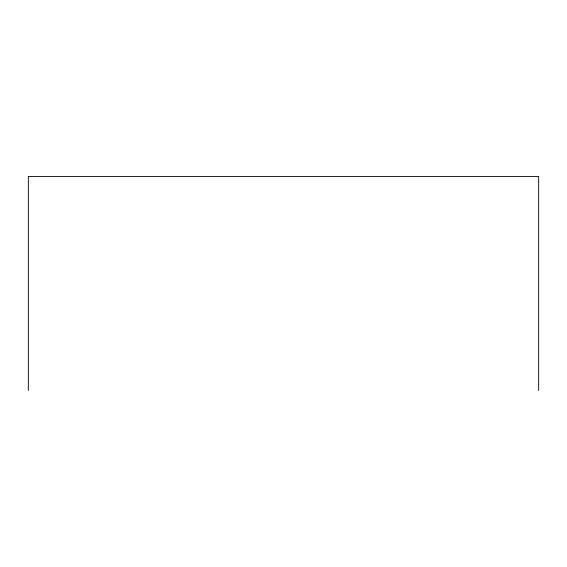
<?xml version="1.0" encoding="UTF-8"?>
<svg xmlns="http://www.w3.org/2000/svg" width="567" height="567" viewBox="0 0 567 567"><rect width="100%" height="100%" fill="white"/><g stroke="black" fill="none" stroke-linecap="round" stroke-linejoin="round"><path stroke-width="0.85" d="M538.65 390.543L538.65 176.457L28.35 176.457L28.35 390.543"/></g></svg>
